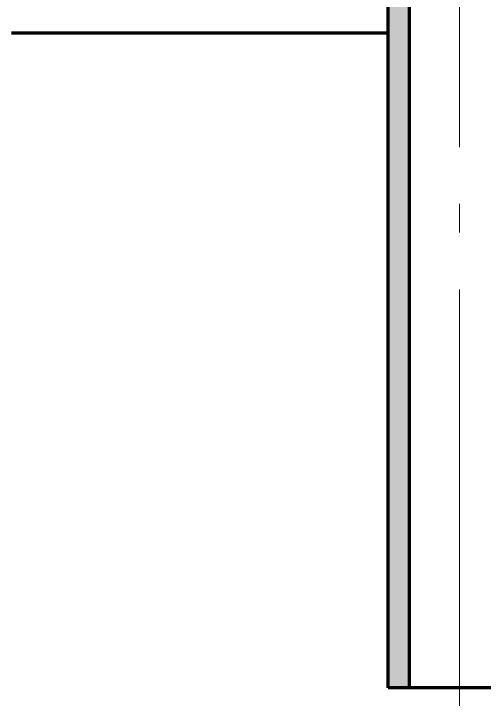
# Model space of a CAD drawing. Header units: millimetres. Extents: x 0 to 2208, y 0 to 420.
# Drawn here: x 574.34 to 590.88, y 50.26 to 74.34 of the extents above; entities that cross this region are included whole.
import ezdxf

# ---------------------------------------------------------------- set-up
doc = ezdxf.new("R2010")
doc.units = ezdxf.units.MM
doc.linetypes.add('IRAM-F-TRAZO-PUNTO', pattern=[20, 15, -2, 1, -2])
for name, color, linetype, lineweight in [('01-VISIBLE', 7, 'CONTINUOUS', 70), ('03-EJE', 1, 'IRAM-F-TRAZO-PUNTO', 18), ('05-RAYADO', 8, 'CONTINUOUS', 18)]:
    doc.layers.add(name, color=color, linetype=linetype, lineweight=lineweight)

msp = doc.modelspace()

# ---------------------------------------------------------------- hatches: boundary and pattern name
at = {"layer": '05-RAYADO'}
h = msp.add_hatch(color=7, dxfattribs=at)
h.dxf.hatch_style = 1
h.paths.add_polyline_path([(588.25, 50.655), (587.5, 50.655), (587.5, 373.945), (588.25, 373.945)])

# ---------------------------------------------------------------- linework, layer by layer
at = {"layer": '01-VISIBLE'}
for p, q in [((587.5, 50.655), (587.5, 373.945)), ((588.25, 50.655), (588.25, 373.945)), ((588.25, 50.655), (587.5, 50.655))]:
    msp.add_line(p, q, dxfattribs=at)
for points in [[(587.5, 73.655), (587.349, 73.655), (587.199, 73.655), (587.048, 73.655), (586.898, 73.655), (586.747, 73.655), (586.597, 73.655), (586.446, 73.655), (586.296, 73.655), (586.145, 73.655), (585.995, 73.655), (585.844, 73.655), (585.694, 73.655), (585.543, 73.655), (585.393, 73.655), (585.242, 73.655), (585.092, 73.655), (584.941, 73.655), (584.791, 73.655), (584.64, 73.655), (584.49, 73.655), (584.339, 73.655), (584.189, 73.655), (584.038, 73.655), (583.888, 73.655), (583.737, 73.655), (583.587, 73.655), (583.436, 73.655), (583.286, 73.655), (583.135, 73.655), (582.985, 73.655), (582.834, 73.655), (582.684, 73.655), (582.533, 73.655), (582.383, 73.655), (582.232, 73.655), (582.082, 73.655), (581.931, 73.655), (581.781, 73.655), (581.63, 73.655), (581.48, 73.655), (581.329, 73.655), (581.179, 73.655), (581.028, 73.655), (580.878, 73.655), (580.727, 73.655), (580.577, 73.655), (580.426, 73.655), (580.276, 73.655), (580.125, 73.655), (579.974, 73.655), (579.824, 73.655), (579.673, 73.655), (579.523, 73.655), (579.372, 73.655), (579.222, 73.655), (579.071, 73.655), (578.921, 73.655), (578.77, 73.655), (578.62, 73.655), (578.469, 73.655), (578.319, 73.655), (578.168, 73.655), (578.018, 73.655), (577.867, 73.655), (577.717, 73.655), (577.566, 73.655), (577.416, 73.655), (577.265, 73.655), (577.115, 73.655), (576.964, 73.655), (576.814, 73.655), (576.663, 73.655), (576.513, 73.655), (576.362, 73.655), (576.212, 73.655), (576.061, 73.655), (575.911, 73.655), (575.76, 73.655), (575.61, 73.655), (575.459, 73.655), (575.309, 73.655), (575.158, 73.655), (575.008, 73.655), (574.857, 73.655), (574.707, 73.655), (574.556, 73.655), (574.406, 73.655), (574.255, 73.655)], [(591.75, 50.655), (591.598, 50.655), (591.446, 50.655), (591.293, 50.655), (591.141, 50.655), (590.989, 50.655), (590.837, 50.655), (590.685, 50.655), (590.533, 50.655), (590.38, 50.655), (590.228, 50.655), (590.076, 50.655), (589.924, 50.655), (589.772, 50.655), (589.62, 50.655), (589.467, 50.655), (589.315, 50.655), (589.163, 50.655), (589.011, 50.655), (588.859, 50.655), (588.707, 50.655), (588.554, 50.655), (588.402, 50.655), (588.25, 50.655)]]:
    msp.add_lwpolyline(points, dxfattribs=at)
at = {"layer": '03-EJE'}
msp.add_line((590, 29.655), (590, 384.345), dxfattribs=at)

doc.saveas('drawing.dxf')
